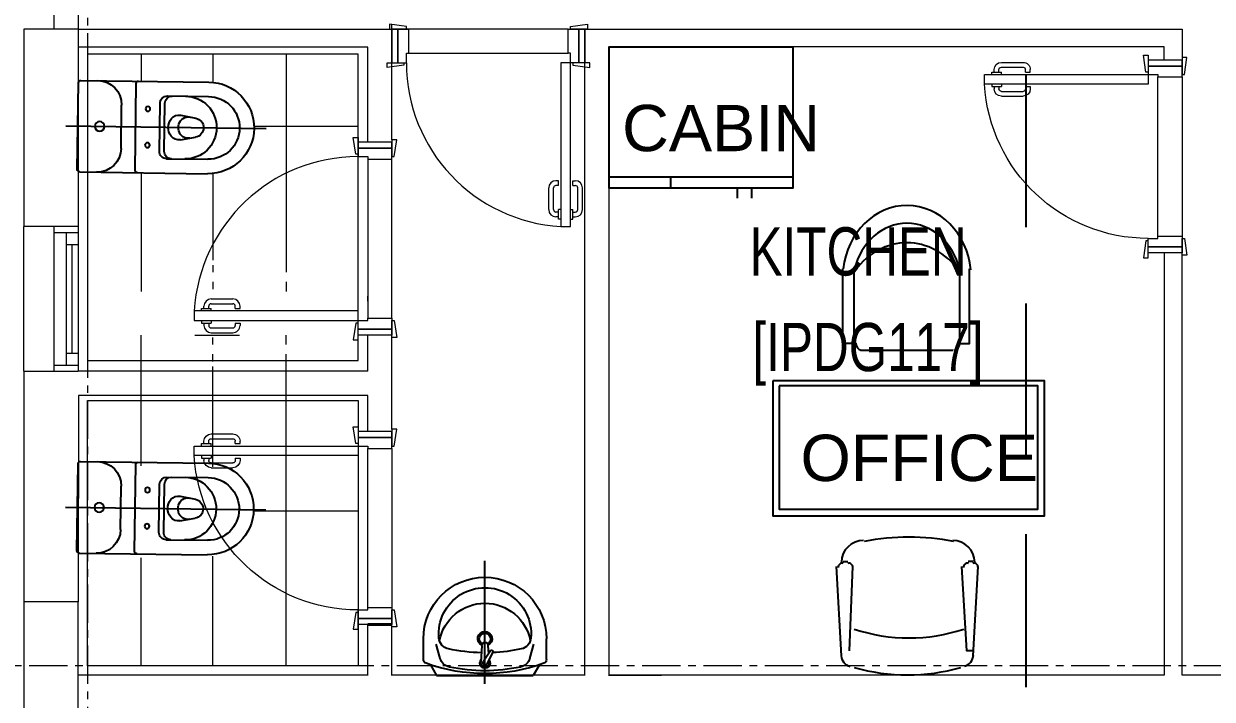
# Model space of a CAD drawing. Header units: millimetres. Extents: x 26027 to 581921, y 7230 to 233891.
# Drawn here: x 465586 to 470510, y 208106 to 210907 of the extents above; entities that cross this region are included whole.
import ezdxf

# ---------------------------------------------------------------- set-up
doc = ezdxf.new("R2010")
doc.units = ezdxf.units.MM
doc.header["$LTSCALE"] = 5
doc.linetypes.add('CENTER', pattern=[50.8, 31.75, -6.35, 6.35, -6.35])
doc.linetypes.add('HIDDEN2', pattern=[0.1875, 0.125, -0.0625])
for name, color, linetype, lineweight in [('72_EGR_BASE_TEXT', 7, 'Continuous', 5), ('_KTI_CONTROL', 7, 'Continuous', 0), ('Aluminum', 7, 'Continuous', 5), ('car', 250, 'Continuous', 5), ('Proj', 7, 'HIDDEN2', 5), ('SANIT', 250, 'Continuous', 5), ('Structure', 20, 'Continuous', 5), ('Walls', 32, 'Continuous', 5)]:
    doc.layers.add(name, color=color, linetype=linetype, lineweight=lineweight)
for name, color, linetype in [('axes', 9, 'Continuous'), ('GE-ARCHITECTURAL_ELEMENTS', 8, 'Continuous'), ('GE-FURNITURE', 8, 'Continuous'), ('PDF_Text', 7, 'Continuous')]:
    doc.layers.add(name, color=color, linetype=linetype)
doc.layers.add('PDF_Geometry', color=7, linetype='Continuous', true_color=0x809a5e)
doc.layers.add('Wooden Joinery', color=7, linetype='Continuous', lineweight=5, true_color=0xffdcd1)
doc.styles.add('PDF Arial', font='arial.ttf')
doc.styles.add('X3G_ENTITY_2587EA', font='swisscl.ttf', dxfattribs={"height": 200})

# ---------------------------------------------------------------- blocks, each defined once
blk = doc.blocks.new('A$C26754117')
at = {"layer": 'car'}
for p, q in [((750, 820), (90, 820)), ((90, 720), (750, 720))]:
    blk.add_line(p, q, dxfattribs=at)
at = {"layer": 'Wooden Joinery'}
for p, q in [((670, 71.2), (670, 161.2)), ((690, 71.2), (690, 161.2)), ((710, 191.2), (700, 191.2)), ((710, 171.2), (700, 171.2)), ((710, 171.2), (710, 191.2)), ((770, 191.2), (780, 191.2)), ((770, 171.2), (770, 191.2)), ((770, 171.2), (780, 171.2)), ((790, 71.2), (790, 161.2)), ((810, 71.2), (810, 161.2)), ((710, 61.2), (700, 61.2)), ((710, 31.2), (710, 71.2)), ((720, 71.2), (710, 71.2)), ((760, 71.2), (770, 71.2)), ((770, 31.2), (770, 71.2)), ((770, 61.2), (780, 61.2)), ((710, 41.2), (700, 41.2)), ((720, 31.2), (710, 31.2)), ((760, 31.2), (770, 31.2)), ((770, 41.2), (780, 41.2))]:
    blk.add_line(p, q, dxfattribs=at)
for points in [[(80, 820), (80, 830), (10, 840), (10, 820)], [(760, 820), (760, 830), (830, 840), (830, 820)], [(70, 680), (70, 670), (0, 660), (0, 680)], [(720, 680), (720, 1.2), (760, 1.2), (760, 680)], [(770, 680), (770, 670), (840, 660), (840, 680)]]:
    blk.add_lwpolyline(points, close=True, dxfattribs=at)
for points in [[(45, 680), (45, 820), (20, 820), (20, 680), (45, 680)], [(45, 680), (80, 680), (80, 720), (90, 720), (90, 820), (45, 820), (45, 680)], [(795, 680), (760, 680), (760, 720), (750, 720), (750, 820), (795, 820), (795, 680)], [(795, 680), (795, 820), (820, 820), (820, 680), (795, 680)]]:
    blk.add_lwpolyline(points, dxfattribs=at)
for centre, radius, start, end in [((760, 680), 680, 180, 266.6277), ((700, 161.2), 30, 90, 180), ((700, 161.2), 10, 90, 180), ((780, 161.2), 30, 0, 90), ((780, 161.2), 10, 0, 90), ((700, 71.2), 30, 180, 270), ((700, 71.2), 10, 180, 270), ((780, 71.2), 10, 270, 0), ((780, 71.2), 30, 270, 0)]:
    blk.add_arc(centre, radius, start, end, dxfattribs=at)
blk = doc.blocks.new('WC manta')
at = {"layer": 'GE-FURNITURE'}
for p, q in [((-0.13, 0.18), (-0.13, -0.18)), ((-0.12, 0.19), (0.41, 0.19)), ((0.109, 0.18), (0.109, -0.18)), ((0.209, 0.1), (0.209, -0.1)), ((0.229, 0.1), (0.229, -0.1)), ((0.239, 0.13), (0.41, 0.13)), ((0.05, 0.09), (0.05, -0.09)), ((0.2955, 0.051), (0.3581, 0.0393)), ((-0.18, 0), (0.65, 0)), ((0.2955, -0.051), (0.3581, -0.0393)), ((0.239, -0.13), (0.41, -0.13)), ((-0.12, -0.19), (0.41, -0.19))]:
    blk.add_line(p, q, dxfattribs=at)
for centre, radius in [((0.159, 0.0752), 0.01), ((-0.04, 0), 0.02), ((0.159, -0.0753), 0.01)]:
    blk.add_circle(centre, radius, dxfattribs=at)
for centre, radius, start, end in [((-0.12, 0.18), 0.01, 90, 180), ((-0.05, 0.09), 0.1, 0, 90), ((0.119, 0.18), 0.01, 90, 180), ((0.41, 0), 0.19, 270, 90), ((0.239, 0.1), 0.03, 90, 180), ((0.259, 0.1), 0.03, 90, 180), ((0.3147, 0), 0.13, 270, 90), ((0.41, 0), 0.13, 270, 90), ((0.2882, 0.0117), 0.04, 79.4289, 141.525), ((0.3029, 0), 0.0588, 141.525, 218.475), ((0.3454, 0), 0.0588, 166.4176, 193.5824), ((0.3271, 0.0044), 0.04, 79.4289, 166.4176), ((0.3507, 0), 0.04, 280.5711, 79.4289), ((0.2882, -0.0117), 0.04, 218.475, 280.5711), ((0.3271, -0.0044), 0.04, 193.5824, 280.5711), ((-0.05, -0.09), 0.1, 270, 0), ((0.239, -0.1), 0.03, 180, 270), ((0.259, -0.1), 0.03, 180, 270), ((-0.12, -0.18), 0.01, 180, 270), ((0.119, -0.18), 0.01, 180, 270)]:
    blk.add_arc(centre, radius, start, end, dxfattribs=at)
blk = doc.blocks.new('lav-manta 60')
at = {"layer": 'GE-ARCHITECTURAL_ELEMENTS'}
for p, q in [((-0.2658, -0.0529), (-0.2358, 0)), ((-0.2358, 0), (0.2358, 0)), ((0, 0.04), (0, -0.56)), ((0.2658, -0.0529), (0.2358, 0)), ((0.0389, -0.1142), (0.0087, -0.0575)), ((-0.3, -0.0789), (-0.3, -0.18)), ((-0.2185, -0.0841), (-0.2383, -0.1537)), ((-0.015, -0.1473), (-0.0199, -0.064)), ((0.0274, -0.121), (-0.0078, -0.0673)), ((0.015, -0.1473), (0.0174, -0.1057)), ((0.0191, -0.077), (0.0199, -0.064)), ((0.2185, -0.0841), (0.2383, -0.1537)), ((0.3, -0.0789), (0.3, -0.18))]:
    blk.add_line(p, q, dxfattribs=at)
for centre, radius, start, end in [((0, -0.8557), 0.8457, 70.17712, 109.82288), ((-0.1608, -0.1006), 0.06, 101.80862, 164.07939), ((0, -0.8696), 0.8457, 78.19138, 101.80862), ((0, -0.0617), 0.025, 320.74745, 220.36799), ((0, -0.0617), 0.02, 353.26708, 186.68201), ((0, -0.0617), 0.00966, 25.41267, 215.95772), ((0.1608, -0.1006), 0.06, 15.92061, 78.19138), ((-0.28, -0.0789), 0.02, 109.82288, 180), ((0, -0.9572), 0.8457, 91.15716, 102.08826), ((0, -0.9572), 0.8457, 88.54856, 88.84398), ((0.0332, -0.1176), 0.00666, 210.68519, 30.68519), ((0, -0.9572), 0.8457, 77.91174, 87.42745), ((0.28, -0.0789), 0.02, 0, 70.17712), ((-0.1645, -0.189), 0.06, 102.08826, 174.81422), ((0, -0.1282), 0.2252, 190.60973, 349.39027), ((0, -0.18), 0.035, 115.31059, 64.68941), ((0, -0.18), 0.0275, 117.14957, 62.85043), ((0, -0.1473), 0.015, 180, 0), ((0.1645, -0.189), 0.06, 5.18578, 77.91174), ((0, -0.18), 0.3, 180, 0), ((0, -0.2039), 0.2252, 174.81422, 5.18578)]:
    blk.add_arc(centre, radius, start, end, dxfattribs=at)

msp = doc.modelspace()

# ---------------------------------------------------------------- linework, layer by layer
at = {"layer": '_KTI_CONTROL'}
msp.add_line((467011, 209757.4, -2.4), (467011, 209777.4, -2.4), dxfattribs=at)
at = {"layer": 'Aluminum'}
for p, q in [((465710.8, 212084.3, 0), (465710.8, 210884.3, 0)), ((465810.8, 212084.3, 0), (465810.8, 210884.3, 0)), ((465710.8, 210066.3, 0.4), (465710.8, 209466.3, 0.4)), ((465810.8, 210066.3, 0.4), (465810.8, 209466.3, 0.4)), ((465710.8, 210041.3, 0.4), (465810.8, 210041.3, 0.4)), ((465760.8, 210041.3, 0.4), (465760.8, 209491.3, 0.4)), ((465760.8, 209991.3, 0.4), (465810.8, 209991.3, 0.4)), ((465785.8, 209541.3, 0.4), (465785.8, 209991.3, 0.4)), ((465760.8, 209541.3, 0.4), (465810.8, 209541.3, 0.4)), ((465710.8, 209491.3, 0.4), (465810.8, 209491.3, 0.4))]:
    msp.add_line(p, q, dxfattribs=at)
at = {"layer": 'axes', "linetype": 'CENTER', "lineweight": 0}
for p, q in [((465850.8, 120285.6, 2.4), (465850.8, 230891.1, 2.4)), ((484308.8, 208245.3, 0), (460780.9, 208245.3, 0))]:
    msp.add_line(p, q, dxfattribs=at)
at = {"layer": 'PDF_Geometry', "color": 7, "lineweight": 25}
for points, elevation in [([(468772.4, 210811.3), (468772.4, 210225.1), (468011, 210225.1), (468011, 210811.3)], -2.4), ([(468689.3, 209426.2), (468689.3, 208866.9), (469814.5, 208866.9), (469814.5, 209426.2)], 2.4), ([(468716.3, 209405.9), (468716.3, 208893.9), (469787.6, 208893.9), (469787.6, 209405.9)], 2.4)]:
    msp.add_lwpolyline(points, close=True, dxfattribs=dict(at, elevation=elevation))
at = {"layer": 'PDF_Geometry', "color": 7, "lineweight": 5, "elevation": -2.4}
msp.add_lwpolyline([(466971, 209510.2), (466971, 210781.8), (465850.2, 210781.8), (465850.2, 210611.8), (465850.2, 209510.2)], close=True, dxfattribs=at)
for points in [[(466072.9, 210781.8), (466072.9, 210669.2)], [(466369.4, 210781.8), (466369.4, 210664.5)], [(466672.6, 210781.8), (466672.6, 209876.5)], [(466537.8, 210482.7), (466971, 210482.7)], [(466072.9, 210289.2), (466072.9, 209796.5)], [(466369.4, 210286.5), (466369.4, 209926.5)], [(466369.4, 209906.5), (466369.4, 209876.5)], [(466369.4, 209836.5), (466369.4, 209806.5)], [(466672.6, 209836.5), (466672.6, 209796.5)], [(466072.9, 209074.3), (466072.9, 209616.5)], [(466294.7, 209616.5), (466480, 209616.5)], [(466369.4, 209576.5), (466369.4, 209606.5)], [(466672.6, 209576.5), (466672.6, 209616.5)], [(466369.4, 209506.5), (466369.4, 209536.5)], [(466672.6, 208244), (466672.6, 209536.5)], [(466369.4, 209069.6), (466369.4, 209486.5)], [(466971, 209345.2), (466971, 208244), (465850.2, 208244), (465850.2, 208801.2), (465850.2, 209345.2), (466971, 209345.2)], [(466537.8, 208887.8), (466971, 208887.8)], [(466072.9, 208244), (466072.9, 208692.4)], [(466369.4, 208244), (466369.4, 208699.2)]]:
    msp.add_lwpolyline(points, dxfattribs=at)
at = {"layer": 'PDF_Geometry', "color": 244, "true_color": 0x981a1d, "elevation": -2.4}
for points in [[(469738.3, 210696.9), (469738.3, 210063.6)], [(469738.3, 209746.9), (469738.3, 209106.8)], [(469738.3, 208790.1), (469738.3, 208156.8)]]:
    msp.add_lwpolyline(points, dxfattribs=at)
at = {"layer": 'PDF_Geometry', "color": 7, "lineweight": 25}
for points, elevation in [([(468011, 210272.3), (468772.4, 210272.3)], -2.4), ([(468267, 210225.1), (468267, 210272.3)], -2.4), ([(468541.1, 210225.1), (468541.1, 210184.7)], -2.4), ([(468601.7, 210225.1), (468601.7, 210184.7)], -2.4), ([(469026.2, 209581.1), (468979, 209581.1), (468979, 209891.1)], 2.4), ([(469026.2, 209587.9), (469026.2, 209891.1)], 2.4), ([(469457.4, 209581.1), (469504.6, 209581.1), (469504.6, 209891.1)], 2.4), ([(469464.2, 209587.9), (469464.2, 209891.1)], 2.4), ([(469053.2, 209554.2), (469437.2, 209554.2)], 2.4), ([(468980.5, 208676.8), (469000.7, 208676.8)], 2.4), ([(469007.4, 208306.3), (469020.9, 208656.6)], 2.4), ([(469519.5, 208306.3), (469492.6, 208306.3), (469472.4, 208656.6)], 2.4), ([(469519.5, 208676.8), (469499.3, 208676.8)], 2.4), ([(469519.5, 208286.1), (469539.7, 208656.6)], 2.4)]:
    msp.add_lwpolyline(points, dxfattribs=dict(at, elevation=elevation))
at = {"layer": 'PDF_Geometry', "color": 7, "lineweight": 25, "elevation": 2.4}
msp.add_lwpolyline([(469010, 208240.9, -0.32031), (468973.8, 208286.1), (468953.5, 208656.6)], format="xyb", dxfattribs=at)
at = {"layer": 'PDF_Geometry', "color": 251, "lineweight": 40, "true_color": 0x525354, "elevation": -1.9}
msp.add_lwpolyline([(467111, 208416.2), (467011, 208416.2)], dxfattribs=at)
at = {"layer": 'PDF_Geometry', "color": 7, "lineweight": 25}
for centre, radius, start, end in [((469064.7, 208673.5, 2.4), 91, 89.6427, 179.2862), ((469253.4, 207777.3, 2.4), 1000.6, 79.2996, 100.7004), ((469435.3, 208673.5, 2.4), 91, 0.7138, 90.3573), ((468977.1, 208653.3, 2.4), 16.8, 75.4872, 181.8288), ((469004.1, 208653.3, 2.4), 16.8, 358.1712, 104.5128), ((469495.9, 208653.3, 2.4), 16.8, 75.4872, 181.8288), ((469522.9, 208653.3, 2.4), 16.8, 358.1712, 104.5128), ((469253.4, 209077.7, 2.4), 717.5, 251.5793, 288.4207), ((469469.8, 208291.5, 2.4), 50.5, 286.4191, 357.4622), ((469247.4, 209032.6, 2.4), 825.3, 254.4748, 285.5252)]:
    msp.add_arc(centre, radius, start, end, dxfattribs=at)
for points in [[(469246.6, 210153.8, 2.4), (469111.7, 210154.7, 2.4), (468997.6, 210041.6, 2.4), (468981.1, 209890.8, 2.4)], [(469509.7, 209887.5, 2.4), (469494.6, 210038.6, 2.4), (469381.5, 210153, 2.4), (469246.6, 210153.8, 2.4)], [(469245.2, 210079.7, 2.4), (469143.4, 210079.7, 2.4), (469054.2, 210001.4, 2.4), (469027.4, 209888.5, 2.4)], [(469463, 209888.5, 2.4), (469436.2, 210001.4, 2.4), (469347, 210079.7, 2.4), (469245.2, 210079.7, 2.4)], [(469245.2, 209998.9, 2.4), (469162.7, 209998.9, 2.4), (469084.4, 209957.2, 2.4), (469031.2, 209884.9, 2.4)], [(469459.1, 209884.9, 2.4), (469406, 209957.2, 2.4), (469327.7, 209998.9, 2.4), (469245.2, 209998.9, 2.4)], [(469032.9, 209584.5, 2.4), (469032.9, 209567.8, 2.4), (469043.5, 209554.2, 2.4), (469056.5, 209554.2, 2.4)], [(469440.6, 209554.2, 2.4), (469453.6, 209554.2, 2.4), (469464.2, 209567.8, 2.4), (469464.2, 209584.5, 2.4)]]:
    msp.add_open_spline(points, degree=3, dxfattribs=at)
at = {"layer": 'Proj'}
msp.add_line((465585.8, 209466.3, 0.4), (465585.8, 210066.3, 0.4), dxfattribs=at)
at = {"layer": 'Structure', "elevation": 0}
msp.add_lwpolyline([(465585.8, 207980.3), (465810.8, 207980.3), (465810.8, 208510.3), (465585.8, 208510.3)], close=True, dxfattribs=at)
at = {"layer": 'Walls'}
for p, q in [((467111, 210426.2, -2.4), (467111, 210904, -2.4)), ((465810.8, 210884.3, 1.2), (465585.8, 210884.3, 1.2)), ((465585.8, 210884.3, 1.2), (465585.8, 210066.3, 2.8)), ((465810.8, 210884.3, 1.2), (465810.8, 210066.3, 2.8)), ((467911, 208205.2, -2.4), (467911, 210885.4, -2.4)), ((467011, 210416.2, -2.4), (467011, 210810.2, -2.4)), ((468011, 208205.2, -2.4), (468011, 210811.3, -2.4)), ((465810.8, 210066.3, 0.4), (465585.8, 210066.3, 0.4)), ((467011, 209466.2, -1.9), (467011, 209616.2, -1.9)), ((467111, 209226.2, -1.9), (467111, 209606.2, -1.9)), ((465585.8, 209466.3, 0.4), (465810.8, 209466.3, 0.4)), ((465585.8, 209466.3, 0.4), (465585.8, 208510.3, 2.4)), ((465812.8, 209366.2, -1.9), (465810.8, 208510.3, 3.5)), ((467011, 209216.2, -1.9), (467011, 209366.2, -1.9)), ((467011, 208205.2, -1.9), (467011, 208416.2, -1.9)), ((467111, 208205.2, -1.9), (467111, 208416.2, -1.9)), ((468228, 208204.1, 0), (468009, 208204.1, 0))]:
    msp.add_line(p, q, dxfattribs=at)
for points, elevation in [([(465810.2, 210884.3), (467181, 210884.3)], 1.2), ([(467911, 210885.4), (470385.1, 210885.4)], -2.4), ([(470385.1, 210885.4), (470385.1, 210757), (470311, 210757), (470311, 210811.3), (468011, 210811.3)], -2.4), ([(467011, 210810.2), (465810.2, 210810.2)], 1.2), ([(467111, 210416.2), (467011, 210416.2)], -1.9), ([(470385.1, 208205.3), (470385.1, 209957), (470311, 209957), (470311, 208205.3)], -2.4), ([(467111, 209616.2), (467011, 209616.2)], -1.9), ([(467011, 209466.2), (465812.8, 209466.2)], -1.9), ([(467011, 209366.2), (465812.8, 209366.2)], -1.9), ([(467111, 209216.2), (467011, 209216.2)], -1.9), ([(467011, 208205.3), (465810.8, 208205.3)], 4.7), ([(467911, 208205.3), (467111, 208205.3)], 4.7), ([(470311, 208205.3), (468011, 208205.3)], 4.7), ([(472783.8, 208205.3), (470385.1, 208205.3)], 4.7)]:
    msp.add_lwpolyline(points, dxfattribs=dict(at, elevation=elevation))

# ---------------------------------------------------------------- block references
at = {"layer": 'SANIT'}
for name, p, xscale, yscale, zscale, rotation in [('WC manta', (465940.1, 210481, -2.4), -999.9999999999998, 999.9999999999995, 999.9999999999995, 179.2337718720319), ('WC manta', (465938.3, 208900.7, -2.2), -999.9999999999998, 999.9999999999995, 999.9999999999995, 179.2337718720319), ('lav-manta 60', (467496.5, 208204, -2.4), -850.0000000001897, 850.0000000001897, 850.0000000001897, 180)]:
    msp.add_blockref(name, p, dxfattribs=dict(at, xscale=xscale, yscale=yscale, zscale=zscale, rotation=rotation))
at = {"layer": 'Wooden Joinery'}
msp.add_blockref('A$C26754117', (467091, 210065.4, 1.2), dxfattribs=at)
at = {"layer": 'Wooden Joinery', "xscale": -1, "rotation": 270.000000000254}
for p in [(469565.1, 209937, -2.4), (466291, 208396.2, -1.9)]:
    msp.add_blockref('A$C26754117', p, dxfattribs=at)
at = {"layer": 'Wooden Joinery', "rotation": 270.00000000108}
msp.add_blockref('A$C26754117', (466291, 210436.2, -1.9), dxfattribs=at)

# ---------------------------------------------------------------- texts
at = {"layer": '72_EGR_BASE_TEXT', "char_height": 200, "attachment_point": 2, "style": 'X3G_ENTITY_2587EA'}
for s, insert in [('KITCHEN', (469042.6, 210063.3, 2.4)), ('[IPDG117]', (469083.6, 209666.7, 2.4))]:
    msp.add_mtext(s, dxfattribs=dict(at, insert=insert))
at = {"layer": 'PDF_Text', "char_height": 192.14, "attachment_point": 7, "style": 'PDF Arial'}
for s, insert in [('CABIN', (468064.9, 210376.1, -2.4)), ('OFFICE', (468803.9, 209008.3, 2.4))]:
    msp.add_mtext(s, dxfattribs=dict(at, insert=insert))

doc.saveas('drawing.dxf')
